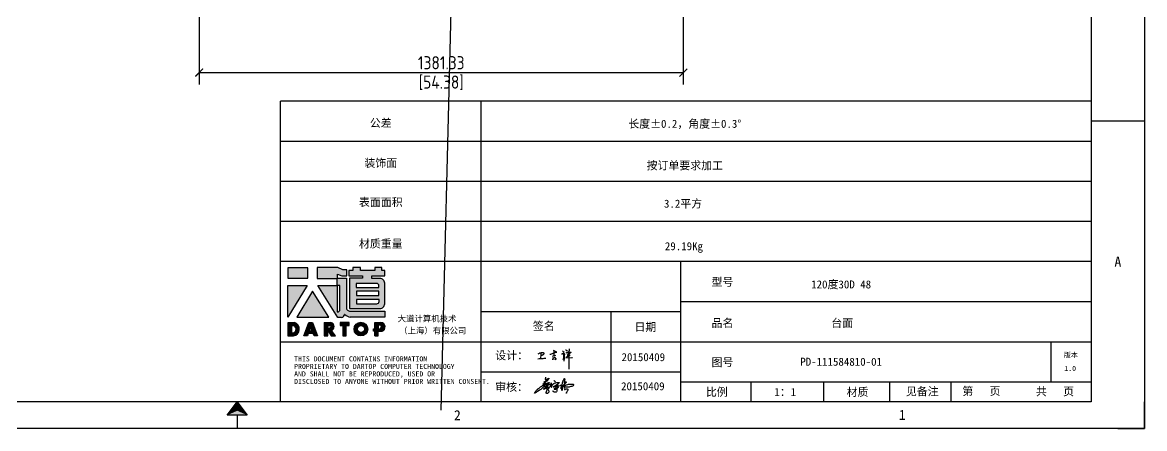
# Model space of a CAD drawing. Header units: millimetres. Extents: x -8883 to 24658, y -3888 to 8326.
# Drawn here: x 1639 to 4841, y 4976 to 6133 of the extents above; entities that cross this region are included whole.
import ezdxf
from ezdxf.enums import TextEntityAlignment as Align

# ---------------------------------------------------------------- set-up
doc = ezdxf.new("R2010")
doc.units = ezdxf.units.MM
doc.header["$MEASUREMENT"] = 0
doc.linetypes.add('DOT', pattern=[0.2, 0.1, -0.1])
for name, color, linetype in [('DIM', 254, 'Continuous'), ('print', 30, 'Continuous'), ('TITLEBLOCK', 7, 'Continuous')]:
    doc.layers.add(name, color=color, linetype=linetype)
doc.styles.add('Dartop', font='')
doc.styles.add('Dartop Text Style', font='gbenor.shx', dxfattribs={"bigfont": 'gbcbig.shx'})
doc.styles.add('hzHT', font='simhei.ttf')
doc.styles.get('Dartop').set_extended_font_data('FangSong_GB2312')
doc.dimstyles.new('Dartop DIM Style', dxfattribs={"dimscale": 20, "dimtxt": 2.5, "dimasz": 1.5, "dimexe": 2.25, "dimexo": 2, "dimtad": 1, "dimdsep": 46, "dimtxsty": 'Dartop Text Style', "dimblk": 'ARCHTICK', "dimcen": 0.09, "dimadec": 1, "dimazin": 0, "dimtfac": 1, "dimtofl": 0, "dimtmove": 0, "dimatfit": 1, "dimfxl": 1, "dimtolj": 1, "dimtzin": 0, "dimarcsym": 0})

# ---------------------------------------------------------------- blocks, each defined once
blk = doc.blocks.new('*U107')
at = {"color": 254, "linetype": 'Continuous', "extrusion": (0, 0, -1)}
for points in [[(-17, 0.333), (-16.812, 0.25), (-17, 0.5)], [(-17, 0.333), (-17, 0.5), (-17.188, 0.25)], [(-17, 0.333), (-17.188, 0.25), (-16.812, 0.25)]]:
    blk.add_solid(points, dxfattribs=at)
blk = doc.blocks.new('dadao')
for p, q in [((48, 19.2), (44.9, 10.4)), ((44.9, 10.4), (51.2, 10.4)), ((51.2, 10.4), (48, 19.2))]:
    blk.add_line(p, q)
for points in [[(41.8, 121.6), (41.8, 143.7), (-0.4, 143.7), (-0.4, 121.6), (41.8, 121.6)], [(104.8, 122), (104.8, 130.3), (114.1, 126.3), (124.2, 126.3), (124.2, 139.6), (115.9, 139.6), (105.1, 143.9), (61.5, 143.9)], [(61.7, 144), (61.7, 121.3), (103.9, 121.3)], [(113.4, 38.7), (105.1, 38.7), (63, 106.5), (103.9, 106.5), (103.9, 120.9), (103.9, 121.3)], [(109.7, 53.6), (109.7, 106.2), (104.3, 106.2), (104.3, 50.4), (106.6, 50.4)], [(144.6, 94.4), (144.6, 84.8), (192, 84.8), (192, 94.1), (144.9, 94.1)], [(0, 28), (0, 0), (11.8, 0)], [(0.1, 28), (14, 28)], [(76.8, 28.2), (76.8, 0), (84.1, 0), (84.1, 11.1), (91.6, -0.1), (100.3, -0.1), (91.7, 11.1)], [(76.8, 28.2), (90.6, 28.2)], [(120.2, 45), (119.5, 45), (119.5, 44.6)], [(183.7, 0), (183.7, 9.6), (180.6, 9.6), (180.6, 14.9), (183.8, 14.9), (183.8, 28.1), (196.1, 28.1), (196.5, 28.1)], [(7.1, 21.8), (7.1, 6.1), (12, 6.1)], [(7.1, 21.8), (11.4, 21.8)], [(84, 22.7), (84, 15.3), (87.2, 15.3)], [(84, 22.7), (87.3, 22.7)], [(183.7, 0), (190.9, 0), (190.9, 9.6), (198.8, 9.6)], [(194.9, 22.3), (190.8, 22.3), (190.8, 15), (194.4, 15)]]:
    blk.add_lwpolyline(points)
blk.add_lwpolyline([(137.1, 144.2), (137.1, 137.9), (128.3, 137.9), (128.3, 126.5), (157.3, 126.5), (157.3, 121.5), (130.3, 121.5), (130.3, 57.5), (194.4, 57.5, 0.414214), (204.4, 67.5), (204.4, 111.3, 0.414214), (194.4, 121.3), (177.5, 121.3), (177.5, 126.3), (204.7, 126.3), (204.7, 137.7), (198.2, 137.7), (198.2, 143.9), (183.3, 143.9), (183.3, 138), (153, 138), (153, 144.2), (137.1, 144.2)], format="xyb", close=True)
for points in [[(104.8, 122), (123.4, 122), (123.4, 60, 0.414214), (131.4, 52), (204.8, 52), (204.8, 39.1), (131.7, 39.1)], [(144.3, 110.8), (144.3, 101.8), (192.3, 101.8), (192.3, 105.5, 0.414214), (187.3, 110.5), (144.3, 110.5)], [(144.6, 77), (144.6, 67.5), (187.6, 67.5, 0.414214), (192.6, 72.5), (192.6, 76.4), (144.6, 76.4)]]:
    blk.add_lwpolyline(points, format="xyb")
for points in [[(-0.3, 106.2), (40.4, 106.2), (-0.3, 39.7), (-0.3, 106.2)], [(51.7, 94.1), (18.4, 39.3), (86.2, 39.3)], [(43.8, 28.2), (51.8, 28.2), (62.6, -0.1), (55, -0.1), (53.2, 5), (42.9, 5), (41.1, 0), (33.6, 0)], [(110, 28.1), (110, 21.9), (116, 21.9), (116, -0.1), (123.2, -0.1), (123.2, 22), (129.2, 22), (129.2, 28.1), (110, 28.1)]]:
    blk.add_lwpolyline(points, close=True)
for radius in [14.5, 7.44]:
    blk.add_circle((154.2, 14.2), radius)
for centre, radius, start, end in [((99.2, 60.7), 12.6, 305.6399, 325.969), ((9.6, 14.2), 14.4, 278.6604, 72.3203), ((88.6, 19.4), 8.95, 290.6073, 77.2124), ((111.6, 46.7), 8.19, 282.9811, 347.6627), ((136, 61.7), 22.9, 226.7358, 259.3209), ((195.7, 18.6), 9.51, 288.8959, 85.2442), ((8.5, 13.9), 8.49, 294.2143, 69.7177), ((86.4, 19), 3.8, 282.527, 76.7196), ((193.7, 18.7), 3.8, 280.9891, 72.5513)]:
    blk.add_arc(centre, radius, start, end)
blk = doc.blocks.new('h')
for p, q in [((20773.3, -2331.8), (20775.3, -2338.7)), ((20789.1, -2340.9), (20773.5, -2331.9)), ((20775.3, -2338.7), (20775.6, -2351.2)), ((20845.7, -2343.5), (20848.4, -2353)), ((20768.1, -2360.9), (20773, -2359.1)), ((20769.5, -2366.9), (20769.8, -2370.6)), ((20769.8, -2370.6), (20770.9, -2378)), ((20770.9, -2378), (20771.5, -2370.6)), ((20772.4, -2369.3), (20774.9, -2367.8)), ((20773, -2359.1), (20784.1, -2355.2)), ((20775.6, -2351.2), (20775.5, -2357.3)), ((20782.2, -2369.2), (20780, -2377.1)), ((20780, -2377.1), (20788.3, -2371.3)), ((20780.1, -2366.4), (20780.8, -2366.4)), ((20781.9, -2367.4), (20782.2, -2369.2)), ((20848.9, -2370.3), (20847.9, -2424)), ((20848.4, -2353), (20848.9, -2370.3))]:
    blk.add_line(p, q)
for points in [[(20699.1, -2348.2, -0.029745), (20704.6, -2345.4, -0.046842), (20708.4, -2344.2, -0.00919), (20714.3, -2343, -0.018517), (20717.2, -2342.5, -0.037841), (20720.3, -2342.4, -0.039541), (20723.2, -2342.8, -0.149785), (20726, -2344.3, -0.204935), (20726.9, -2346.6, -0.074872), (20726.5, -2348.3, -0.061615), (20725.6, -2350.3, -0.034204), (20723.8, -2352.6, -0.045776), (20722.3, -2354.1, -0.054985), (20720.4, -2355.3, -0.036348), (20717.3, -2356.5, -0.067752), (20715.7, -2356.8, -0.043553), (20713.2, -2356.7)], [(20755, -2351.9, -0.024077), (20759.9, -2350.1, -0.013147), (20768.7, -2346.5, -0.00522), (20775.4, -2344.1, -0.018517), (20777.3, -2343.4, -0.008274), (20786.3, -2341, -0.039541), (20788.3, -2340.8, -0.079216), (20789.4, -2341, -0.204935)], [(20813.5, -2350.1, 0.007348), (20815.9, -2348.7, 0.008421), (20818, -2347.3, 0.009459), (20819.7, -2346.2, -0.016325), (20820.7, -2345.5, -0.173771), (20821.8, -2345.3, -0.085159), (20823.9, -2346, -0.125883), (20826, -2347.9, -0.160659), (20826.6, -2350.1, -0.010447), (20826.5, -2352.3, -0.008247), (20826.2, -2355.1, -0.002698), (20825.3, -2374, 0.001562), (20823.9, -2383.7, 0.016137)], [(20816.8, -2335, -0.053561), (20819.6, -2336.1, -0.075272), (20821.3, -2337.3, -0.005295), (20822.5, -2338.5, -0.009337), (20823.1, -2339.1, -0.026146), (20823.7, -2339.8, -0.016644), (20824.5, -2340.9)], [(20832.1, -2329.2, -0.053561), (20834.9, -2330.3, -0.075272), (20836.7, -2331.5, -0.005295), (20837.8, -2332.6, -0.009337), (20838.5, -2333.3, -0.026146), (20839, -2334, -0.016644), (20839.8, -2335.1)], [(20836, -2343.7, -0.02797), (20842.1, -2342.6, -0.048868), (20845.6, -2342.2, -0.00919), (20851.1, -2341.4, -0.018517), (20853.9, -2341.1, -0.037841), (20856.7, -2341.2, -0.039541), (20859.4, -2341.6, -0.018282), (20840.6, -2354.7, -0.000937)], [(20847.6, -2340.2, 0.021784), (20849.6, -2335.9, 0.028296), (20850.8, -2332.4, 0.008136), (20851.9, -2328.2, 0.028913), (20852.2, -2327, 0.08193), (20852.1, -2325.9, 0.075058), (20851.7, -2324.7, 0.275043)], [(20696.6, -2372.4, 0.002073), (20710.6, -2371.9, 0.016137), (20719.6, -2371.3, 0.008314), (20736.9, -2369.3)]]:
    blk.add_lwpolyline(points, format="xyb")
for points in [[(20711.3, -2343.5), (20711.3, -2343.5), (20711.5, -2355.8), (20710.7, -2368), (20710.6, -2371.9)], [(20821.5, -2350.6), (20822.4, -2359.2), (20822.2, -2364.9), (20821.7, -2369), (20821.3, -2376.3), (20823.6, -2368.5), (20827.2, -2366.3), (20829.5, -2366.3)], [(20840.6, -2354.7), (20850, -2354.7), (20855, -2354.3), (20845.9, -2361.1), (20840.5, -2364), (20833, -2367.5), (20863.2, -2367.4), (20865.9, -2367.3)]]:
    blk.add_lwpolyline(points)
for centre, radius, start, end in [((20773.7, -2371.2), 2.3, 121.9907, 163.6016), ((20787.5, -2406), 40.3, 100.6183, 108.2482), ((20780.8, -2367.6), 1.15, 9.4675, 90)]:
    blk.add_arc(centre, radius, start, end)
blk = doc.blocks.new('_ArchTick')
at = {"color": 0, "linetype": 'ByBlock', "const_width": 0.15}
blk.add_lwpolyline([(-0.5, -0.5), (0.5, 0.5)], dxfattribs=at)
blk = doc.blocks.new('*D111')
at = {"layer": 'Defpoints', "color": 0, "transparency": 16777216}
for p in [(2872.6, 6551.4), (2834.3, 5027.9)]:
    blk.add_point(p, dxfattribs=at)
at = {"layer": 'DIM', "color": 0, "lineweight": -2, "transparency": 16777216}
blk.add_line((2834.3, 5027.9), (2872.6, 6551.4), dxfattribs=at)
at = {"layer": 'DIM', "color": 0, "lineweight": -2, "transparency": 16777216, "xscale": 22.5, "yscale": 22.5, "zscale": 22.5, "rotation": 88.55862498518816}
blk.add_blockref('_ArchTick', (2872.6, 6551.4), dxfattribs=at)
at = {"layer": 'DIM', "color": 0, "transparency": 16777216, "insert": (2868.7, 6395.4), "char_height": 37.5, "attachment_point": 5, "rotation": 88.5586, "style": 'Dartop Text Style'}
blk.add_mtext('\\A1;R1524\\P [R60]', dxfattribs=at)
blk = doc.blocks.new('*D113')
at = {"layer": 'Defpoints', "color": 0, "transparency": 16777216}
for p in [(2143.8, 6362.9), (3525.1, 6363.6), (3525.1, 5990.2)]:
    blk.add_point(p, dxfattribs=at)
at = {"layer": 'DIM', "color": 0, "lineweight": -2, "transparency": 16777216}
for p, q in [((2143.8, 6332.9), (2143.8, 5956.4)), ((3525.1, 6333.6), (3525.1, 5956.4)), ((2143.8, 5990.2), (3525.1, 5990.2))]:
    blk.add_line(p, q, dxfattribs=at)
at = {"layer": 'DIM', "color": 0, "lineweight": -2, "transparency": 16777216, "xscale": 22.5, "yscale": 22.5, "zscale": 22.5, "rotation": 180}
blk.add_blockref('_ArchTick', (2143.8, 5990.2), dxfattribs=at)
at = {"layer": 'DIM', "color": 0, "lineweight": -2, "transparency": 16777216, "xscale": 22.5, "yscale": 22.5, "zscale": 22.5}
blk.add_blockref('_ArchTick', (3525.1, 5990.2), dxfattribs=at)
at = {"layer": 'DIM', "color": 0, "transparency": 16777216, "char_height": 37.5, "attachment_point": 5, "style": 'Dartop Text Style'}
for s, insert in [('\\A1;1381.33', (2834.4, 6018.3)), ('\\A1;[54.38]', (2834.4, 5961.3))]:
    blk.add_mtext(s, dxfattribs=dict(at, insert=insert))
blk = doc.blocks.new('CAIYUQIANG')
for p, q in [((27675.7, -25037.4), (27665.9, -25043)), ((27665.9, -25043), (27677.3, -25038.1)), ((27670.4, -25028.6), (27669.5, -25034.5)), ((27669.5, -25034.5), (27670.5, -25036.5)), ((27670.5, -25036.5), (27674.7, -25033.4)), ((27677.3, -25038.1), (27670.6, -25042.2)), ((27674.7, -25033.4), (27678, -25031.9)), ((27679.9, -25033), (27675.7, -25037.4)), ((27678, -25031.9), (27679.7, -25031.6)), ((27679.7, -25031.6), (27680.1, -25032.2)), ((27680.1, -25032.2), (27679.9, -25033)), ((27720.7, -25039.5), (27721.2, -25038)), ((27721.2, -25038), (27721.6, -25036.6)), ((27721.6, -25036.6), (27722.4, -25034.9)), ((27722.4, -25034.9), (27723.3, -25033.3)), ((27723.3, -25033.3), (27723.8, -25032.7)), ((27723.8, -25032.7), (27724.4, -25032.7)), ((27724.4, -25032.7), (27724.8, -25033.4)), ((27724.9, -25037.3), (27724.7, -25038.7)), ((27724.8, -25033.4), (27725.1, -25034.5)), ((27725.1, -25035.4), (27724.9, -25037.3)), ((27725.1, -25034.5), (27725.1, -25035.4)), ((27641, -25070.5), (27642.4, -25068.7)), ((27642.4, -25068.7), (27644.1, -25066.6)), ((27644.1, -25066.6), (27646.1, -25064.4)), ((27649.4, -25068), (27645.7, -25070.6)), ((27646.1, -25064.4), (27648.2, -25062.5)), ((27648.2, -25062.5), (27649.9, -25061)), ((27653.3, -25065.6), (27649.4, -25068)), ((27649.9, -25061), (27651.9, -25059.4)), ((27651.9, -25059.4), (27654.7, -25057.2)), ((27656.6, -25063.3), (27653.3, -25065.6)), ((27654.7, -25057.2), (27656.5, -25055.9)), ((27656.5, -25055.9), (27658.3, -25054.6)), ((27659.8, -25060.4), (27656.6, -25063.3)), ((27658.3, -25054.6), (27659.6, -25053.7)), ((27659.6, -25053.7), (27662.2, -25052.1)), ((27660.6, -25059.8), (27659.8, -25060.4)), ((27663.6, -25056.9), (27660.6, -25059.8)), ((27662.2, -25052.1), (27664.9, -25050.5)), ((27662.9, -25048.8), (27669.7, -25045.8)), ((27663.2, -25048.6), (27662.9, -25048.8)), ((27663.6, -25048.1), (27663.2, -25048.6)), ((27665.3, -25046.6), (27663.6, -25048.1)), ((27666.3, -25053.5), (27663.6, -25056.9)), ((27664.9, -25050.5), (27668.5, -25048.7)), ((27667.5, -25060.4), (27664.9, -25062)), ((27664.9, -25062.9), (27667.7, -25061.6)), ((27664.9, -25062), (27664.9, -25062.9)), ((27667.4, -25044.9), (27665.3, -25046.6)), ((27668.2, -25051.4), (27666.3, -25053.5)), ((27670.6, -25042.2), (27667.4, -25044.9)), ((27670.3, -25058.4), (27667.5, -25060.4)), ((27667.7, -25061.6), (27670.5, -25060.2)), ((27670.9, -25048.6), (27668.2, -25051.4)), ((27668.5, -25048.7), (27673.6, -25046.3)), ((27668.6, -25056), (27674.9, -25053.6)), ((27672.1, -25054.2), (27668.6, -25056)), ((27669.7, -25045.8), (27671.3, -25045.2)), ((27672, -25057.1), (27670.3, -25058.4)), ((27670.5, -25060.2), (27673.3, -25059)), ((27671.5, -25047.3), (27670.9, -25048.6)), ((27671.2, -25051), (27679.4, -25049.8)), ((27674.1, -25050.1), (27671.2, -25051)), ((27671.3, -25045.2), (27672.1, -25045.7)), ((27672.1, -25046.2), (27671.5, -25047.3)), ((27672.5, -25060.1), (27671.9, -25060.4)), ((27671.9, -25060.4), (27674.3, -25061.5)), ((27673.8, -25055.8), (27672, -25057.1)), ((27672.1, -25045.7), (27672.1, -25046.2)), ((27675.9, -25052.3), (27672.1, -25054.2)), ((27673.8, -25059.6), (27672.5, -25060.1)), ((27672.7, -25072.4), (27673.6, -25068.9)), ((27673.3, -25059), (27675.5, -25058)), ((27673.6, -25046.3), (27677.4, -25044.5)), ((27673.6, -25068.9), (27674.3, -25066.8)), ((27676.2, -25054), (27673.8, -25055.8)), ((27675.2, -25059.1), (27673.8, -25059.6)), ((27676.5, -25048.8), (27674.1, -25050.1)), ((27674.3, -25061.5), (27677.2, -25063.7)), ((27674.3, -25066.8), (27675.3, -25065)), ((27674.9, -25053.6), (27676.8, -25053.2)), ((27677.8, -25058), (27675.2, -25059.1)), ((27675.3, -25065), (27676.4, -25063.4)), ((27675.5, -25058), (27677.9, -25056.9)), ((27678.6, -25051.7), (27675.9, -25052.3)), ((27677.2, -25053.4), (27676.2, -25054)), ((27676.4, -25063.4), (27677.5, -25061.9)), ((27679.1, -25047.4), (27676.5, -25048.8)), ((27676.8, -25053.2), (27677.2, -25053.4)), ((27677.2, -25063.7), (27678.8, -25065.4)), ((27677.4, -25044.5), (27680, -25043.8)), ((27677.5, -25061.9), (27679.6, -25059.6)), ((27679, -25057.7), (27677.8, -25058)), ((27677.9, -25056.9), (27680, -25056.9)), ((27683.3, -25050.5), (27678.6, -25051.7)), ((27678.8, -25065.4), (27679.4, -25066.6)), ((27680, -25057.5), (27679, -25057.7)), ((27680.6, -25045.9), (27679.1, -25047.4)), ((27679.4, -25049.8), (27681.5, -25049.6)), ((27679.4, -25066.6), (27679.9, -25067.9)), ((27679.6, -25059.6), (27680.6, -25058.4)), ((27680, -25070), (27679.8, -25071)), ((27679.9, -25067.9), (27680, -25069)), ((27680, -25043.8), (27681.2, -25043.8)), ((27680, -25056.9), (27680.5, -25057.1)), ((27680.5, -25057.1), (27680, -25057.5)), ((27680, -25069), (27680, -25070)), ((27681.2, -25044.7), (27680.6, -25045.9)), ((27680.6, -25058.4), (27681.3, -25057.6)), ((27681.2, -25043.8), (27681.2, -25044.7)), ((27681.3, -25057.6), (27682.9, -25055.7)), ((27681.5, -25049.6), (27682.7, -25049.7)), ((27682.7, -25049.7), (27683.3, -25050.5)), ((27682.9, -25055.7), (27683.9, -25054.7)), ((27683.9, -25054.7), (27684.6, -25054)), ((27684.6, -25054), (27685.6, -25053.1)), ((27685.6, -25053.1), (27686, -25048.7)), ((27686, -25048.7), (27686.1, -25046.8)), ((27686.1, -25046.8), (27686.2, -25045.4)), ((27686.2, -25045.4), (27686.3, -25045)), ((27686.3, -25045), (27686.6, -25045)), ((27686.6, -25045), (27686.7, -25045.1)), ((27686.7, -25045.1), (27686.9, -25049.2)), ((27686.9, -25049.2), (27686.9, -25051.7)), ((27686.9, -25051.7), (27686.9, -25054.8)), ((27686.9, -25054.8), (27686.9, -25055.8)), ((27686.9, -25055.8), (27687, -25056.5)), ((27687, -25056.5), (27687.2, -25056.9)), ((27687.2, -25056.9), (27687.5, -25056.9)), ((27687.5, -25056.9), (27687.8, -25056.5)), ((27687.8, -25056.5), (27688, -25055.9)), ((27688, -25055.9), (27688.6, -25054.6)), ((27688.6, -25054.6), (27689.1, -25053.3)), ((27689.1, -25053.3), (27689.5, -25052.1)), ((27689.5, -25052.1), (27690.2, -25050.1)), ((27690.2, -25050.1), (27690.5, -25049.4)), ((27690.5, -25049.4), (27691.2, -25048.7)), ((27691, -25067.9), (27690.7, -25067.5)), ((27691.8, -25068.5), (27691, -25067.9)), ((27691.2, -25048.7), (27693.8, -25046.9)), ((27692.9, -25069.4), (27691.8, -25068.5)), ((27692.5, -25055.7), (27691.9, -25055.8)), ((27691.9, -25055.8), (27691.9, -25056.2)), ((27691.9, -25056.2), (27693.4, -25056.2)), ((27693.9, -25055.2), (27692.5, -25055.7)), ((27694, -25070.3), (27692.9, -25069.4)), ((27693.4, -25056.2), (27695.2, -25055.9)), ((27693.8, -25046.9), (27694.7, -25046.4)), ((27697.3, -25053.7), (27693.9, -25055.2)), ((27695.5, -25070.9), (27694, -25070.3)), ((27694.7, -25046.4), (27695.8, -25045.9)), ((27695.5, -25062.1), (27695, -25062.5)), ((27695, -25062.5), (27695, -25062.8)), ((27695, -25062.8), (27695.4, -25063)), ((27695.2, -25055.9), (27696.4, -25055.5)), ((27695.4, -25063), (27696.6, -25063)), ((27696.5, -25061.2), (27695.5, -25062.1)), ((27695.8, -25045.9), (27698.2, -25045)), ((27696.4, -25055.5), (27698.6, -25054.5)), ((27698, -25059.9), (27696.5, -25061.2)), ((27696.6, -25063), (27698.7, -25062.4)), ((27700.1, -25052.2), (27697.3, -25053.7)), ((27700.7, -25057.4), (27698, -25059.9)), ((27698.2, -25045), (27699.9, -25044.7)), ((27698.6, -25054.5), (27700.1, -25053.8)), ((27698.7, -25062.4), (27701.9, -25060.7)), ((27699.9, -25044.7), (27702.8, -25044)), ((27703.1, -25050.1), (27700.1, -25052.2)), ((27700.1, -25053.8), (27701.4, -25053.2)), ((27703.2, -25055.4), (27700.7, -25057.4)), ((27701.4, -25053.2), (27703, -25052.5)), ((27702.4, -25068.8), (27701.7, -25070.7)), ((27701.9, -25060.7), (27705, -25058.6)), ((27702.9, -25065), (27702.4, -25068.8)), ((27702.8, -25044), (27704.8, -25043.7)), ((27703, -25063.9), (27702.9, -25065)), ((27703, -25052.5), (27704.6, -25051.8)), ((27703.4, -25059.2), (27703, -25063.9)), ((27705.3, -25048.2), (27703.1, -25050.1)), ((27705.1, -25053.8), (27703.2, -25055.4)), ((27703.5, -25058.1), (27703.4, -25059.2)), ((27703.9, -25057), (27703.5, -25058.1)), ((27704.3, -25056.3), (27703.9, -25057)), ((27704.9, -25055.3), (27704.3, -25056.3)), ((27704.6, -25051.8), (27705.9, -25051.1)), ((27704.8, -25043.7), (27707, -25043.4)), ((27705.1, -25055), (27704.9, -25055.3)), ((27705, -25058.6), (27706.4, -25057.7)), ((27706, -25052.8), (27705.1, -25053.8)), ((27706.3, -25055), (27705.1, -25055)), ((27708, -25045.9), (27705.3, -25048.2)), ((27705.9, -25051.1), (27706.4, -25051.1)), ((27706.6, -25051.6), (27706, -25052.8)), ((27706.8, -25055.3), (27706.3, -25055)), ((27706.4, -25051.1), (27706.6, -25051.6)), ((27706.4, -25057.7), (27707.4, -25057)), ((27707.5, -25055.8), (27706.8, -25055.3)), ((27707, -25043.4), (27708, -25043.4)), ((27707.4, -25057), (27707.8, -25056.8)), ((27707.8, -25056.8), (27707.5, -25055.8)), ((27708, -25043.4), (27709, -25043.5)), ((27710.1, -25044), (27708, -25045.9)), ((27709, -25043.5), (27709.7, -25043.8)), ((27709.7, -25043.8), (27710.1, -25044)), ((27710, -25054.2), (27711.2, -25052.7)), ((27711.2, -25052.7), (27712.6, -25051.4)), ((27712.6, -25051.4), (27713.4, -25050.9)), ((27713.4, -25050.9), (27714.2, -25050.8)), ((27713.7, -25060.6), (27714.5, -25059.1)), ((27714, -25059.3), (27713.7, -25060.1)), ((27713.7, -25060.1), (27713.7, -25060.6)), ((27714.3, -25058.6), (27714, -25059.3)), ((27714.2, -25050.8), (27715, -25050.8)), ((27715, -25056.9), (27714.3, -25058.6)), ((27714.5, -25059.1), (27715.1, -25058.3)), ((27715, -25050.8), (27715.4, -25050.8)), ((27715.5, -25055.4), (27715, -25056.9)), ((27715.1, -25058.3), (27715.6, -25057.9)), ((27715.4, -25050.8), (27715.6, -25051)), ((27715.9, -25053.9), (27715.5, -25055.4)), ((27715.6, -25051), (27715.8, -25051.2)), ((27715.6, -25057.9), (27716.2, -25057.8)), ((27715.8, -25051.2), (27715.9, -25051.2)), ((27715.9, -25051.2), (27716, -25051.4)), ((27716, -25053.3), (27715.9, -25053.9)), ((27716, -25051.4), (27716, -25051.4)), ((27716, -25051.4), (27716, -25051.5)), ((27716, -25051.5), (27716.1, -25051.6)), ((27716.1, -25052.4), (27716, -25053.3)), ((27716.1, -25051.6), (27716.1, -25051.8)), ((27716.1, -25051.8), (27716.1, -25052.4)), ((27716.2, -25057.8), (27716.9, -25057.9)), ((27716.6, -25063.7), (27716.8, -25062.6)), ((27716.6, -25064.9), (27716.6, -25063.7)), ((27717, -25065.4), (27716.6, -25064.9)), ((27716.8, -25062.6), (27717, -25060.1)), ((27716.9, -25057.9), (27717.2, -25058.1)), ((27717, -25060.1), (27717.1, -25058.6)), ((27718.3, -25066.4), (27717, -25065.4)), ((27717.1, -25058.6), (27717.2, -25057.5)), ((27717.2, -25057.5), (27717.7, -25052.4)), ((27717.2, -25058.1), (27717.6, -25058.7)), ((27717.6, -25058.7), (27717.6, -25060.8)), ((27717.6, -25060.8), (27717.6, -25062.5)), ((27717.6, -25062.5), (27717.7, -25064.3)), ((27717.7, -25050), (27718.5, -25046)), ((27717.7, -25052.4), (27717.7, -25050)), ((27717.7, -25064.3), (27717.7, -25065.5)), ((27717.7, -25065.5), (27718.3, -25066.4)), ((27718.5, -25046), (27720.2, -25040.9)), ((27719, -25056.7), (27720.6, -25055.2)), ((27719, -25056.7), (27720.6, -25055.4)), ((27720.6, -25055.4), (27719, -25056.7)), ((27719.4, -25056.1), (27719, -25056.7)), ((27720.3, -25054.8), (27719.4, -25056.1)), ((27720.2, -25040.9), (27720.7, -25039.5)), ((27721, -25053.7), (27720.3, -25054.8)), ((27720.6, -25055.2), (27721.9, -25054.1)), ((27722.6, -25051.2), (27721, -25053.7)), ((27721.8, -25052.4), (27722.1, -25051.2)), ((27721.9, -25054.1), (27721.8, -25052.4)), ((27721.9, -25054.1), (27723.5, -25052.8)), ((27722.2, -25054.5), (27721.9, -25054.1)), ((27722.1, -25051.2), (27722.6, -25049.3)), ((27723.2, -25055.7), (27722.2, -25054.5)), ((27722.6, -25049.3), (27723.4, -25048.2)), ((27723.9, -25049.1), (27722.6, -25051.2)), ((27725.1, -25056.1), (27723.2, -25055.7)), ((27723.4, -25048.2), (27724, -25048.2)), ((27723.5, -25052.8), (27725.7, -25051.8)), ((27724.9, -25047.9), (27723.9, -25049.1)), ((27724.2, -25041.9), (27724, -25042.9)), ((27724, -25042.9), (27724, -25043.8)), ((27724, -25043.8), (27724.5, -25044.5)), ((27724, -25048.2), (27725, -25049.3)), ((27724.3, -25057.3), (27724.1, -25059.8)), ((27724.1, -25059.8), (27724.2, -25062.5)), ((27724.7, -25038.7), (27724.2, -25041.9)), ((27724.2, -25062.5), (27724.5, -25063.9)), ((27724.8, -25054.3), (27724.3, -25057.3)), ((27724.3, -25057.3), (27724.3, -25057.3)), ((27724.5, -25044.5), (27724.9, -25044.1)), ((27724.5, -25063.9), (27726.1, -25063.8)), ((27726, -25051.7), (27724.6, -25052.3)), ((27724.6, -25052.3), (27724.8, -25054.3)), ((27724.9, -25044.1), (27726.2, -25043.2)), ((27726.1, -25047), (27724.9, -25047.9)), ((27725, -25049.3), (27726, -25051.7)), ((27728.6, -25056.9), (27725.1, -25056.1)), ((27725.7, -25051.8), (27728.1, -25050.8)), ((27727.7, -25045.8), (27726.1, -25047)), ((27726.1, -25063.8), (27727.2, -25062.4)), ((27726.2, -25043.2), (27727.3, -25042.5)), ((27727.2, -25062.4), (27728.7, -25061.7)), ((27727.3, -25042.5), (27728.7, -25041.6)), ((27728.8, -25044.9), (27727.7, -25045.8)), ((27728.1, -25050.8), (27730.4, -25049.9)), ((27731.5, -25056.9), (27728.6, -25056.9)), ((27728.7, -25041.6), (27729.4, -25041.6)), ((27728.7, -25061.7), (27730.6, -25061.7)), ((27729.8, -25043.2), (27728.8, -25044.9)), ((27729.4, -25041.6), (27729.8, -25042.2)), ((27729.8, -25042.2), (27729.8, -25043.2)), ((27730.4, -25049.9), (27734.3, -25049)), ((27730.6, -25061.7), (27732.5, -25061.7)), ((27732.4, -25068.5), (27730.7, -25072)), ((27734.6, -25056.9), (27731.5, -25056.9)), ((27733.1, -25067), (27732.4, -25068.5)), ((27732.5, -25061.7), (27734, -25062.9)), ((27734, -25064.2), (27733.1, -25067)), ((27734, -25062.9), (27734, -25064.2)), ((27734.3, -25049), (27736.4, -25048.5)), ((27736.4, -25056.9), (27734.6, -25056.9)), ((27736.4, -25048.5), (27738, -25048.5)), ((27737.5, -25056.9), (27736.4, -25056.9)), ((27739.9, -25056.2), (27737.5, -25056.9)), ((27738, -25048.5), (27741.4, -25048.2)), ((27742.8, -25055.5), (27739.9, -25056.2)), ((27741.4, -25048.2), (27743.3, -25048.1)), ((27745.3, -25054.8), (27742.8, -25055.5)), ((27743.3, -25048.1), (27745.9, -25048.1)), ((27747, -25053.9), (27745.3, -25054.8)), ((27745.9, -25048.1), (27747.9, -25048.3)), ((27749, -25052.8), (27747, -25053.9)), ((27747.9, -25048.3), (27749.6, -25048.7)), ((27749.8, -25051.7), (27749, -25052.8)), ((27749.6, -25048.7), (27750.5, -25049.8)), ((27750.6, -25050.8), (27749.8, -25051.7)), ((27750.5, -25049.8), (27750.6, -25050.8)), ((27639.2, -25074.1), (27639.8, -25072.4)), ((27640.1, -25074.1), (27639.2, -25074.1)), ((27639.8, -25072.4), (27641, -25070.5)), ((27641.8, -25073.4), (27640.1, -25074.1)), ((27643.4, -25072.1), (27641.8, -25073.4)), ((27645.7, -25070.6), (27643.4, -25072.1)), ((27672.7, -25073.7), (27672.7, -25072.4)), ((27672.9, -25074.4), (27672.7, -25073.7)), ((27673.5, -25075.1), (27672.9, -25074.4)), ((27674.1, -25075.4), (27673.5, -25075.1)), ((27675, -25075.4), (27674.1, -25075.4)), ((27676.4, -25074.9), (27675, -25075.4)), ((27677.2, -25074.4), (27676.4, -25074.9)), ((27678.3, -25073.5), (27677.2, -25074.4)), ((27679.1, -25072.5), (27678.3, -25073.5)), ((27679.8, -25071), (27679.1, -25072.5)), ((27697.1, -25071.4), (27695.5, -25070.9)), ((27699, -25071.4), (27697.1, -25071.4)), ((27700.5, -25071.4), (27699, -25071.4)), ((27701.7, -25070.7), (27700.5, -25071.4)), ((27729.9, -25073.7), (27728.8, -25073.7)), ((27730.7, -25072), (27729.9, -25073.7))]:
    blk.add_line(p, q)
blk.add_lwpolyline([(27694.2, -25038.4, -0.053561), (27695.8, -25039, -0.075272), (27696.8, -25039.7, -0.005295), (27697.5, -25040.4, -0.009337), (27697.9, -25040.8, -0.026146), (27698.2, -25041.2, -0.016644), (27698.7, -25041.9)], format="xyb")

msp = doc.modelspace()

# ---------------------------------------------------------------- hatches: boundary and pattern name
at = {"layer": 'TITLEBLOCK'}
for points in [[(2453.525, 5434.01), (2396.571, 5434.01), (2396.571, 5404.253), (2453.525, 5404.253)], [(2451.692, 5383.433), (2396.723, 5383.433), (2396.723, 5293.684)], [(2466.929, 5367.146), (2421.994, 5293.086), (2513.493, 5293.086)], [(2571.59, 5277.933), (2545.587, 5277.933), (2545.587, 5269.683), (2553.7, 5269.683), (2553.7, 5239.955), (2563.414, 5239.955), (2563.414, 5269.703), (2571.59, 5269.703)]]:
    msp.add_hatch(color=0, dxfattribs=at).paths.add_polyline_path(points)
h = msp.add_hatch(color=0, dxfattribs=at)
h.paths.add_polyline_path([(2538.639, 5415.925), (2551.21, 5410.495), (2564.799, 5410.495), (2564.799, 5428.482), (2553.588, 5428.482), (2538.979, 5434.251), (2480.437, 5434.251), (2480.437, 5403.831), (2537.397, 5403.831), (2537.397, 5403.216), (2537.397, 5383.774), (2482.163, 5383.774), (2538.975, 5292.343), (2550.226, 5292.343, 0.27937482), (2558.438, 5300.329), (2558.438, 5300.75), (2559.43, 5300.75, 0.14314537), (2574.918, 5292.869), (2673.64, 5292.869), (2673.64, 5310.209), (2574.498, 5310.209, -0.41421356), (2563.699, 5321.007), (2563.699, 5404.792), (2538.639, 5404.792)])
h.paths.add_polyline_path([(2537.972, 5383.385), (2545.21, 5383.384), (2545.21, 5312.421, -0.08893574), (2541.015, 5308.107), (2537.946, 5308.107)], flags=16)
h = msp.add_hatch(color=0, dxfattribs=at)
h.paths.add_polyline_path([(2673.47, 5425.963), (2664.687, 5425.963), (2664.687, 5434.319), (2644.61, 5434.319), (2644.61, 5426.381), (2603.62, 5426.381), (2603.62, 5434.737), (2582.153, 5434.737), (2582.153, 5426.226), (2570.291, 5426.226), (2570.291, 5410.822), (2609.436, 5410.822), (2609.436, 5404.009), (2572.96, 5404.009), (2572.96, 5317.751), (2659.553, 5317.751, 0.41421356), (2673.051, 5331.249), (2673.051, 5390.321, 0.41421356), (2659.553, 5403.819), (2636.662, 5403.819), (2636.662, 5410.504), (2673.47, 5410.504)])
h.paths.add_polyline_path([(2649.99, 5389.196, -0.41421356), (2656.739, 5382.447), (2656.739, 5377.497), (2591.908, 5377.497), (2591.908, 5389.196)], flags=16)
h.paths.add_polyline_path([(2656.32, 5367.052), (2656.32, 5354.517), (2592.327, 5354.517), (2592.327, 5367.052)], flags=16)
h.paths.add_polyline_path([(2657.157, 5343.237), (2657.157, 5337.869, -0.41421356), (2650.408, 5331.12), (2592.327, 5331.12), (2592.327, 5343.237)], flags=16)
h = msp.add_hatch(color=0, dxfattribs=at)
h.paths.add_polyline_path([(2415.985, 5277.798), (2397.127, 5277.798), (2397.127, 5240.068), (2413.009, 5240.068, 0.79301591)])
h.paths.add_polyline_path([(2413.289, 5248.33), (2406.695, 5248.33), (2406.695, 5269.535), (2412.561, 5269.535, -0.67136089)], flags=16)
h = msp.add_hatch(color=0, dxfattribs=at)
h.paths.add_polyline_path([(2467.071, 5278.108), (2456.309, 5278.108), (2442.469, 5240.027), (2452.663, 5240.027), (2455.062, 5246.776), (2468.872, 5246.776), (2471.323, 5239.946), (2481.599, 5239.946)])
h.paths.add_polyline_path([(2466.233, 5254.05), (2457.677, 5254.05), (2461.877, 5266.016)], flags=16)
h = msp.add_hatch(color=0, dxfattribs=at)
h.paths.add_polyline_path([(2519.383, 5278.081), (2500.836, 5278.081), (2500.836, 5240.006), (2510.637, 5240.006), (2510.637, 5255.101), (2520.711, 5239.87), (2532.554, 5239.87), (2520.96, 5255.005, 0.74405494)])
h.paths.add_polyline_path([(2510.547, 5260.736), (2510.547, 5270.735), (2514.928, 5270.735, -0.79680897), (2514.862, 5260.736)], flags=16)
h = msp.add_hatch(color=0, dxfattribs=at)
h.paths.add_polyline_path([(2585.726, 5259.181, 1), (2624.823, 5259.181, 1)])
h.paths.add_polyline_path([(2615.317, 5259.181, -1), (2595.232, 5259.181, -1)], flags=16)
h = msp.add_hatch(color=0, dxfattribs=at)
h.paths.add_polyline_path([(2662.323, 5277.991), (2661.762, 5277.991), (2645.228, 5277.991), (2645.228, 5260.222), (2640.841, 5260.222), (2640.841, 5253.009), (2645.157, 5253.009), (2645.157, 5240.073), (2654.809, 5240.073), (2654.809, 5253.059), (2665.415, 5253.059, 0.81230381)])
h.paths.add_polyline_path([(2654.666, 5260.271), (2654.666, 5270.21), (2660.159, 5270.21, -0.77821343), (2659.598, 5260.271)], flags=16)

# ---------------------------------------------------------------- linework, layer by layer
at = {"layer": 'print'}
msp.add_lwpolyline([(3.903, 8326.145), (4841.283, 8326.145), (4841.283, 4975.79), (3.903, 4975.79)], close=True, dxfattribs=at)
at = {"layer": 'TITLEBLOCK', "color": 0}
for p, q in [((4688.994, 8250.001), (4688.994, 5051.935)), ((2376.107, 5051.935), (2376.107, 5908.56)), ((4688.994, 5908.56), (2376.107, 5908.56)), ((2947.19, 5908.56), (2947.19, 5051.935)), ((4841.283, 5851.451), (4688.994, 5851.451)), ((4688.994, 5794.343), (2376.107, 5794.343)), ((4688.994, 5680.126), (2376.107, 5680.126)), ((4688.994, 5565.91), (2376.107, 5565.91)), ((4688.994, 5451.693), (2376.107, 5451.693)), ((3518.274, 5051.935), (3518.274, 5451.693)), ((3518.274, 5337.476), (4688.994, 5337.476)), ((2947.19, 5308.922), (3518.274, 5308.922)), ((3318.395, 5308.922), (3318.395, 5051.935)), ((2376.107, 5223.26), (2947.19, 5223.26)), ((2947.19, 5223.26), (4688.994, 5223.26)), ((4574.777, 5109.043), (4574.777, 5223.26)), ((2947.19, 5137.597), (3518.274, 5137.597)), ((3518.274, 5109.043), (4688.994, 5109.043)), ((3719.195, 5051.935), (3719.195, 5109.043)), ((3926.258, 5051.935), (3926.258, 5109.043)), ((4114.496, 5051.935), (4114.496, 5109.043)), ((4289.236, 5051.935), (4289.236, 5109.043)), ((4688.994, 5051.935), (156.191, 5051.935)), ((4841.283, 4975.79), (4841.283, 5051.935)), ((2252.373, 5013.863), (2252.373, 4975.79)), ((4765.139, 4975.79), (4841.283, 4975.79))]:
    msp.add_line(p, q, dxfattribs=at)
at = {"layer": 'TITLEBLOCK', "color": 0, "linetype": 'DOT'}
msp.add_line((4841.283, 8250.001), (4841.283, 5051.935), dxfattribs=at)
at = {"layer": 'TITLEBLOCK', "color": 0}
msp.add_lwpolyline([(2252.373, 5051.935), (2280.927, 5013.863), (2223.818, 5013.863), (2252.373, 5051.935)], close=True, dxfattribs=at)

# ---------------------------------------------------------------- block references
for name, p, xscale, yscale, zscale in [('dadao', (2397.127, 5240.068), 1.349832906196347, 1.349832906196347, 1.349832906196347), ('h', (-9012.389, 6564.402), 0.585704211006083, 0.585704211006083, 0.585704211006083)]:
    msp.add_blockref(name, p, dxfattribs=dict(at, xscale=xscale, yscale=yscale, zscale=zscale))
at = {"layer": 'TITLEBLOCK'}
msp.add_blockref('CAIYUQIANG', (-24538.439, 30150.659), dxfattribs=at)
at = {"layer": 'TITLEBLOCK', "color": 0, "linetype": 'Continuous', "xscale": 152.2888407109637, "yscale": 152.2888407109637, "zscale": 152.2888407109637}
msp.add_blockref('*U107', (-336.538, 4975.79), dxfattribs=at)

# ---------------------------------------------------------------- texts
at = {"layer": 'TITLEBLOCK', "color": 0}
for s, height, style, p in [('公差', 22.8433, 'hzHT', (2661.897, 5846.439)), ('长度%%P0.2，角度%%P0.3%%D', 22.84333, 'hzHT', (3529.452, 5844.38)), ('装饰面', 22.8433, 'hzHT', (2661.897, 5732.57)), ('按订单要求加工', 22.8433, 'hzHT', (3529.452, 5725.6)), ('表面面积', 22.8433, 'hzHT', (2661.897, 5620.891)), ('3.2平方', 22.8433, 'hzHT', (3524.495, 5616.719)), ('材质重量', 22.8433, 'hzHT', (2661.897, 5502.642)), ('29.19Kg', 22.8433, 'hzHT', (3526.974, 5495.464)), ('A', 28.554, 'Dartop', (4765.139, 5451.693)), ('型号', 22.8433, 'hzHT', (3636.79, 5393.587)), ('120度30D 48', 22.8433, 'hzHT', (3975.541, 5386.583)), ('品名', 22.8433, 'hzHT', (3636.79, 5276.319)), ('台面', 22.8433, 'hzHT', (3978.734, 5276.319)), ('签名', 22.8433, 'hzHT', (3127.048, 5267.95)), ('日期', 22.8433, 'hzHT', (3416.902, 5265.139)), ('20150409', 22.8433, 'hzHT', (3411.04, 5179.26)), ('版本', 14.2771, 'hzHT', (4630.786, 5185.357)), ('图号', 22.8433, 'hzHT', (3636.79, 5164.664)), ('PD-111584810-01', 22.84333, 'hzHT', (3975.541, 5166.155)), ('1.0', 14.2771, 'Dartop', (4629.068, 5147.201)), ('20150409', 22.8433, 'hzHT', (3409.679, 5096.373)), ('比例', 22.8433, 'hzHT', (3620.862, 5079.894)), ('材质', 22.8433, 'hzHT', (4022.486, 5079.894)), ('见备注', 22.8433, 'hzHT', (4207.016, 5081.569)), ('第   页', 22.8433, 'hzHT', (4375.855, 5082.264)), ('共   页', 22.8433, 'hzHT', (4585.691, 5081.432)), ('1：1', 22.8433, 'hzHT', (3816.148, 5079.894)), ('2', 28.554, 'Dartop', (2880.564, 5013.863)), ('1', 28.554, 'Dartop', (4149.963, 5014.768))]:
    msp.add_text(s, height=height, dxfattribs=dict(at, style=style)).set_placement(p, align=Align.MIDDLE_CENTER)
at = {"layer": 'TITLEBLOCK', "color": 0, "style": 'hzHT'}
for s, height, p in [('大道计算机技术', 17.1325, (2709.941, 5280.552)), ('（上海）有限公司', 17.1325, (2714.252, 5246.405)), ('设计：', 22.8433, (2988.667, 5172.777)), ('THIS DOCUMENT CONTAINS INFORMATION', 14.27708, (2414.652, 5167.152)), ('PROPRIETARY TO DARTOP COMPUTER TECHNOLOGY', 14.27708, (2414.652, 5145.736)), ('AND SHALL NOT BE REPRODUCED, USED OR', 14.27708, (2414.652, 5124.321)), ('DISCLOSED TO ANYONE WITHOUT PRIOR WRITTEN CONSENT.', 14.27708, (2414.652, 5102.905)), ('审核：', 22.8433, (2988.327, 5082.823))]:
    msp.add_text(s, height=height, dxfattribs=at).set_placement(p)

# ---------------------------------------------------------------- dimensions: what is measured, and where the dimension line sits
at = {"layer": 'DIM'}
dim = msp.add_radius_dim(center=(2834.261, 5027.858), mpoint=(2872.596, 6551.375), dimstyle='Dartop DIM Style', override={"dimscale": 15, "dimpost": '\\X'}, dxfattribs=at)
dim.commit()
dim.dimension.update_dxf_attribs({"geometry": '*D111', "text_midpoint": (2868.672, 6395.433), "dimtype": 164})
dim = msp.add_linear_dim(base=(3525.115, 5990.197), p1=(2143.784, 6362.912), p2=(3525.115, 6363.553), dimstyle='Dartop DIM Style', override={"dimscale": 15, "dimpost": '\\X'}, dxfattribs=at)
dim.commit()
dim.dimension.update_dxf_attribs({"geometry": '*D113', "text_midpoint": (2834.449, 5990.197)})

doc.saveas('drawing.dxf')
